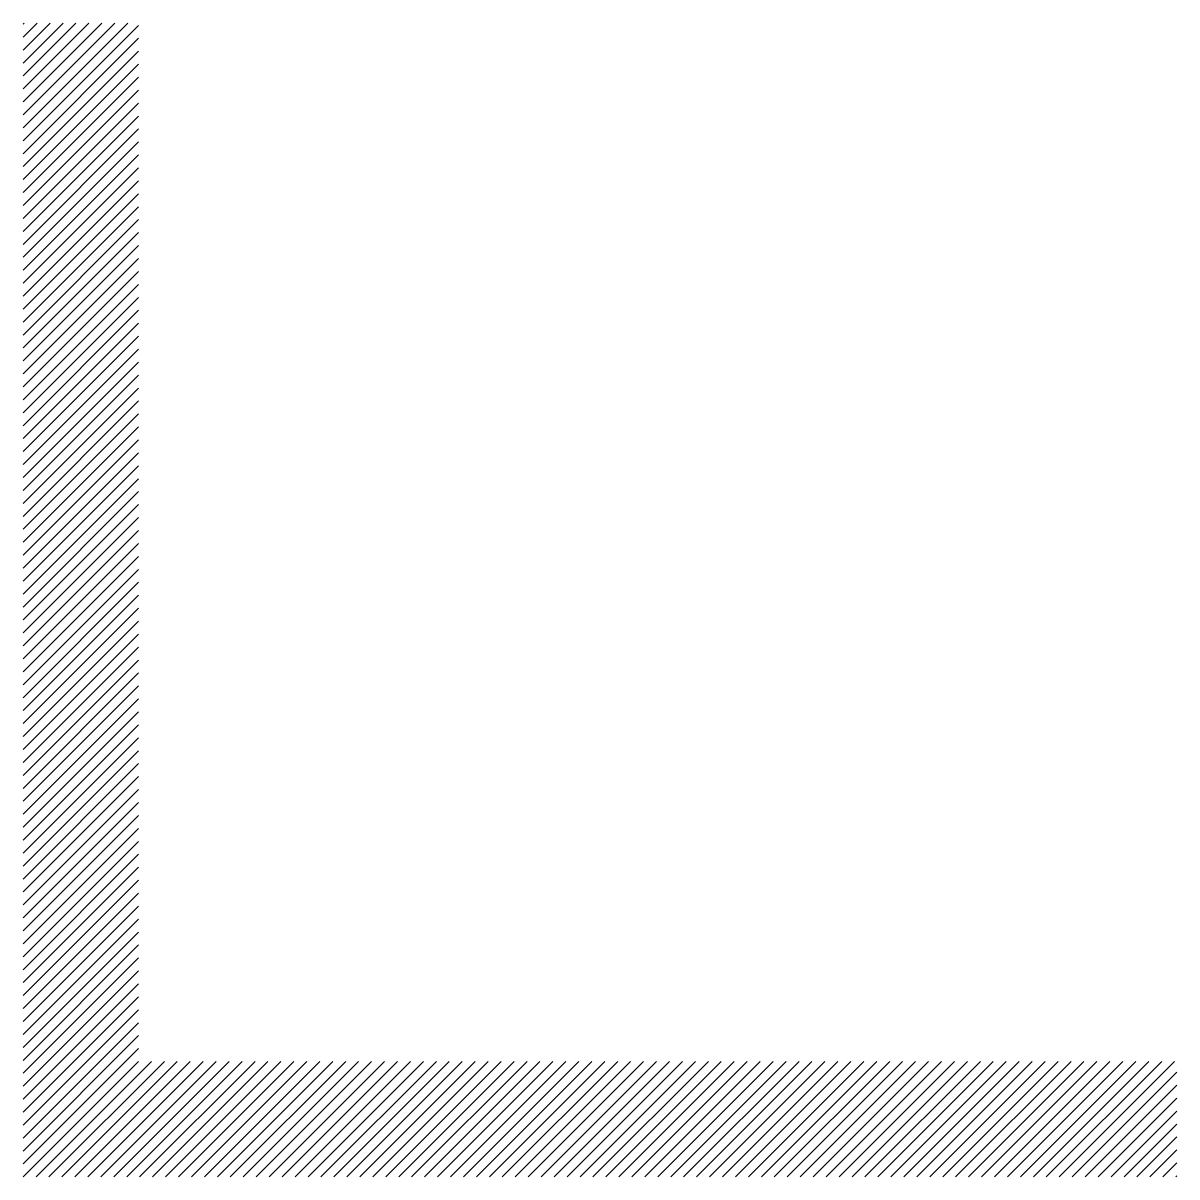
# Model space of a CAD drawing. Header units: metres. Extents: x 0 to 400, y 0 to 400.
import ezdxf

# ---------------------------------------------------------------- set-up
doc = ezdxf.new("R2010")
doc.units = ezdxf.units.M

msp = doc.modelspace()

# ---------------------------------------------------------------- hatches: boundary and pattern name
h = msp.add_hatch()
h.set_pattern_fill('PAISLEY')
h.set_pattern_definition([(45, (0, 0), (-2.245064, 2.245064), [])])
h.paths.add_polyline_path([(0, 0), (400, 0), (400, 40), (40, 40), (40, 400), (0, 400)])

doc.saveas('drawing.dxf')
